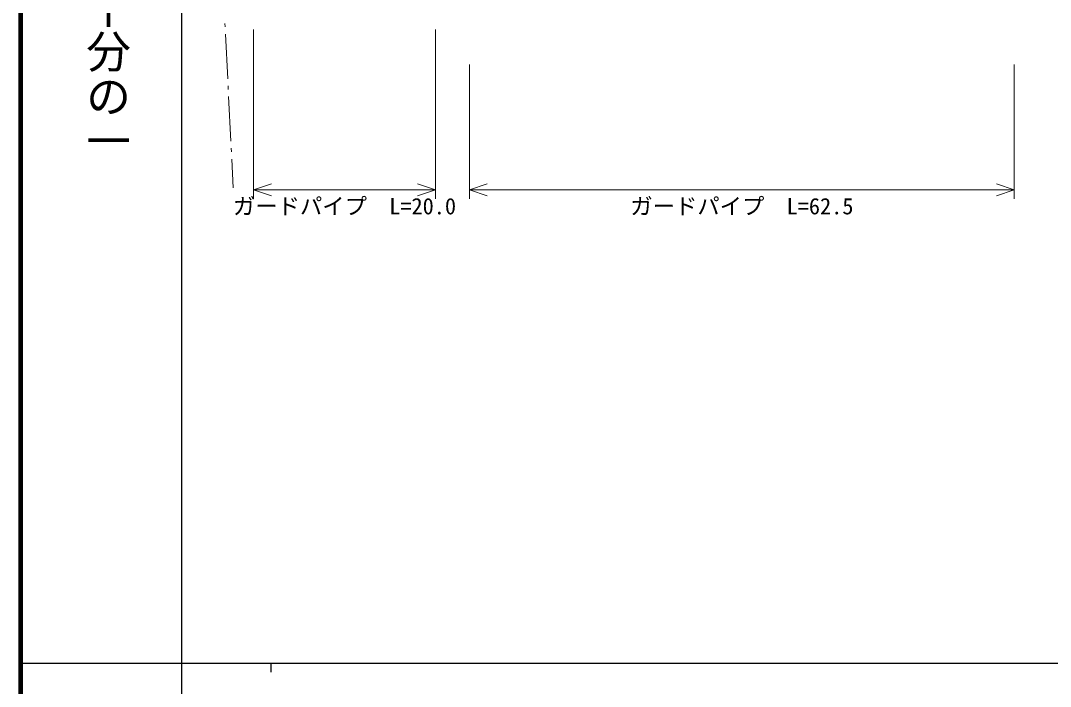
# Model space of a CAD drawing. Units: millimetres, scale not verified. Extents: x 40000 to 680000, y 20000 to 380000.
# Drawn here: x 40000 to 155268, y 202409 to 276950 of the extents above; entities that cross this region are included whole.
import ezdxf
from ezdxf.enums import TextEntityAlignment as Align

# ---------------------------------------------------------------- set-up
doc = ezdxf.new("R2010")
doc.units = ezdxf.units.MM
doc.header["$LTSCALE"] = 1000
for name, color, linetype, lineweight in [('M-BMK-HTXT', 7, 'Continuous', 13), ('M-STR-HTXT', 7, 'Continuous', 13), ('M-TTL', 2, 'Continuous', 140), ('M-TTL-BAND', 7, 'Continuous', 25)]:
    doc.layers.add(name, color=color, linetype=linetype, lineweight=lineweight)
doc.styles.add('@ＭＳ ゴシック', font='')
doc.styles.add('ＭＳ ゴシック', font='')
doc.styles.get('@ＭＳ ゴシック').set_extended_font_data('@MS Gothic')
doc.styles.get('ＭＳ ゴシック').set_extended_font_data('MS Gothic')

msp = doc.modelspace()

# ---------------------------------------------------------------- linework, layer by layer
at = {"layer": 'M-BMK-HTXT'}
for p, q in [((62868, 276635), (62889, 276235)), ((62929, 275436), (63182, 270443)), ((63223, 269644), (63243, 269244)), ((63284, 268445), (63537, 263452)), ((63577, 262653), (63598, 262253)), ((63638, 261454), (63803, 258210))]:
    msp.add_line(p, q, dxfattribs=at)
at = {"layer": 'M-STR-HTXT'}
for p, q in [((66068, 275949), (66068, 257008)), ((86441, 275949), (86441, 257008)), ((90237, 272026), (90237, 257008)), ((151229, 272026), (151229, 257008)), ((66068, 258008), (68068, 258675)), ((86441, 258008), (84441, 258675)), ((90237, 258008), (92237, 258675)), ((151229, 258008), (149229, 258675)), ((66068, 258008), (86441, 258008)), ((66068, 258008), (68068, 257342)), ((86441, 258008), (84441, 257342)), ((90237, 258008), (151229, 258008)), ((90237, 258008), (92237, 257342)), ((151229, 258008), (149229, 257342))]:
    msp.add_line(p, q, dxfattribs=at)
at = {"layer": 'M-TTL'}
msp.add_line((40000, 380000), (40000, 20000), dxfattribs=at)
at = {"layer": 'M-TTL-BAND'}
for p, q in [((58000, 370000), (58000, 20000)), ((40000, 205000), (579000, 205000)), ((68000, 205000), (68000, 204000))]:
    msp.add_line(p, q, dxfattribs=at)

# ---------------------------------------------------------------- texts
at = {"layer": 'M-STR-HTXT', "style": 'ＭＳ ゴシック'}
for s, p in [('ガードパイプ  L=20.0', (76254, 254708)), ('ガードパイプ  L=62.5', (120733, 254708))]:
    msp.add_text(s, height=1833, dxfattribs=at).set_placement(p, align=Align.BOTTOM_CENTER)
at = {"layer": 'M-TTL-BAND', "style": '@ＭＳ ゴシック'}
msp.add_text('縮尺千分の一', height=3666, rotation=270, dxfattribs=at).set_placement((49777, 261030), align=Align.MIDDLE_RIGHT)

doc.saveas('drawing.dxf')
